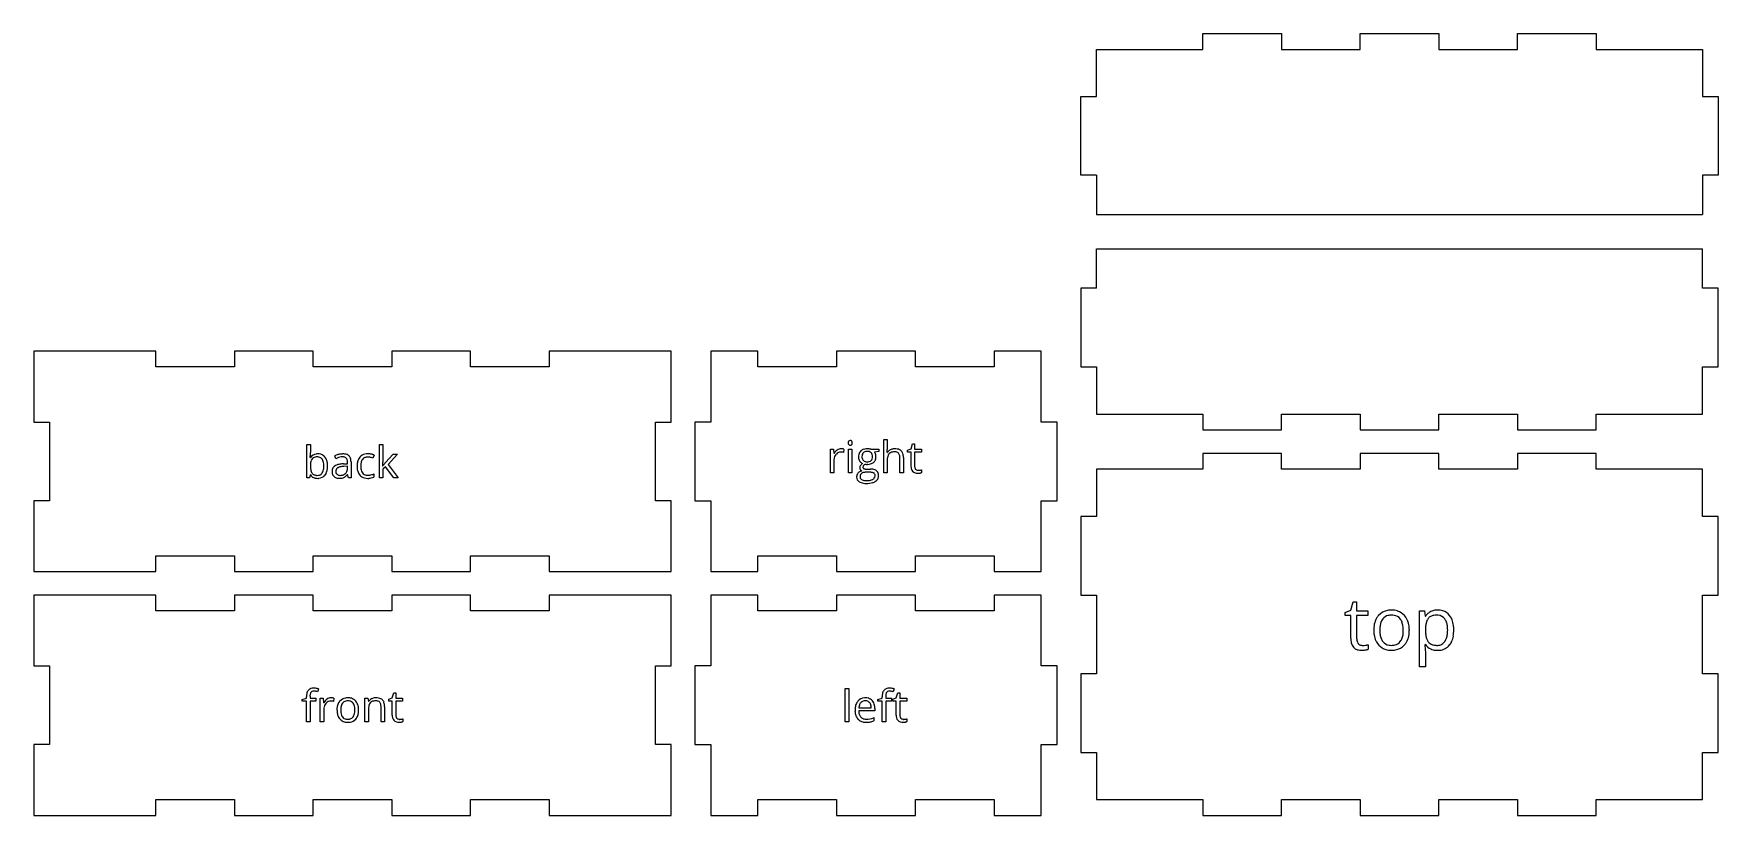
# Model space of a CAD drawing. Header units: millimetres. Extents: x 0 to 214, y 3 to 102.
import ezdxf

# ---------------------------------------------------------------- set-up
doc = ezdxf.new("R2010")
doc.units = ezdxf.units.MM
doc.header["$MEASUREMENT"] = 0
for name, color, linetype in [('back_labelLayer', 7, 'CONTINUOUS'), ('back_outsideCutPath', 7, 'CONTINUOUS'), ('bottom_outsideCutPath', 7, 'CONTINUOUS'), ('front_labelLayer', 7, 'CONTINUOUS'), ('front_outsideCutPath', 7, 'CONTINUOUS'), ('left_labelLayer', 7, 'CONTINUOUS'), ('left_outsideCutPath', 7, 'CONTINUOUS'), ('right_labelLayer', 7, 'CONTINUOUS'), ('right_outsideCutPath', 7, 'CONTINUOUS'), ('sketch', 150, 'CONTINUOUS'), ('top_labelLayer', 7, 'CONTINUOUS'), ('top_outsideCutPath', 7, 'CONTINUOUS')]:
    doc.layers.add(name, color=color, linetype=linetype)

msp = doc.modelspace()

# ---------------------------------------------------------------- linework, layer by layer
at = {"layer": 'back_labelLayer'}
for p, q in [((34.69, 45.9), (34.69, 50.15)), ((34.69, 50.15), (35.15, 50.15)), ((35.15, 50.15), (35.15, 49.12)), ((43.91, 45.9), (43.91, 50.15)), ((43.91, 50.15), (44.36, 50.15)), ((44.36, 50.15), (44.36, 47.9)), ((35.13, 48.5), (35.15, 48.5)), ((38.38, 48.34), (38.24, 48.69)), ((39.35, 47.68), (39.86, 47.7)), ((39.85, 47.37), (39.4, 47.35)), ((39.85, 47.1), (39.85, 47.37)), ((39.86, 47.7), (39.86, 47.88)), ((40.31, 47.95), (40.31, 45.9)), ((43.24, 48.8), (43.1, 48.41)), ((44.33, 47.43), (44.36, 47.43)), ((44.7, 47.32), (44.36, 47.02)), ((45.76, 45.9), (44.7, 47.32)), ((44.71, 47.87), (45.68, 48.9)), ((46.22, 48.9), (45.01, 47.62)), ((45.01, 47.62), (46.31, 45.9)), ((45.68, 48.9), (46.22, 48.9)), ((35.02, 45.9), (34.69, 45.9)), ((35.12, 46.29), (35.02, 45.9)), ((35.15, 46.29), (35.12, 46.29)), ((39.88, 46.33), (39.86, 46.33)), ((39.97, 45.9), (39.88, 46.33)), ((40.31, 45.9), (39.97, 45.9)), ((43.2, 46.4), (43.2, 46)), ((44.36, 45.9), (43.91, 45.9)), ((44.36, 47.02), (44.36, 45.9)), ((46.31, 45.9), (45.76, 45.9))]:
    msp.add_line(p, q, dxfattribs=at)
for centre, radius, start, end in [((28.32, 49.02), 6.83, 355.7239, 358.1259), ((29.41, 48.95), 5.73, 355.4726, 355.6517), ((25.69, 49.11), 9.46, 358.1123, 0.0485), ((36, 47.91), 1.03, 95.1835, 145.1109), ((37.59, 47.46), 2.44, 171.0668, 177.8456), ((38.65, 47.4), 3.5, 177.6177, 180.0425), ((38.15, 47.39), 3, 179.7762, 185.7075), ((36.97, 47.27), 1.81, 185.5925, 194.2051), ((36.58, 47.62), 1.42, 160.8926, 171.2334), ((35.98, 47.84), 0.777, 143.3383, 161.2559), ((35.83, 47.93), 0.604, 120.1403, 142.4249), ((35.92, 47.77), 0.789, 100.447, 119.6701), ((36.01, 47.29), 1.28, 89.5732, 100.7324), ((36.09, 47.4), 1.55, 89.8743, 96.8146), ((36.03, 47.52), 1.05, 78.6781, 90.375), ((36.1, 47.56), 1.39, 74.2393, 90.5624), ((36.12, 47.89), 0.662, 35.5408, 79.8011), ((36.19, 47.9), 1.04, 38.5631, 74.067), ((36.05, 47.84), 0.753, 32.7031, 35.5246), ((35.84, 47.73), 0.987, 15.7779, 32.0152), ((35.19, 47.53), 1.66, 6.1649, 16.0396), ((35.18, 47.29), 1.68, 343.4171, 353.637), ((34.18, 47.42), 2.68, 359.7681, 6.3096), ((34.26, 47.4), 2.6, 353.4935, 0.2205), ((35.96, 47.71), 1.34, 16.4709, 38.4075), ((35.28, 47.5), 2.05, 5.1338, 16.7974), ((34.67, 47.39), 2.66, 350.6563, 0.3381), ((34.42, 47.41), 2.91, 359.878, 5.4094), ((38.69, 46.76), 0.785, 115.4905, 182.3568), ((39.23, 46.85), 2.09, 106.3568, 118.335), ((39.08, 46.04), 1.61, 101.3568, 117.0799), ((39.71, 45.61), 3.04, 112.2121, 115.9642), ((38.87, 46.77), 0.484, 120.9735, 172.4179), ((39.41, 46.36), 2.23, 103.6227, 112.432), ((38.98, 46.59), 0.697, 113.5885, 121.6805), ((39.32, 46.57), 2.38, 104.5161, 106.5489), ((39.15, 46.19), 1.13, 102.7996, 113.2433), ((39.26, 46.84), 2.1, 90.0714, 104.6521), ((39.4, 44.56), 3.12, 92.4696, 101.7065), ((39.24, 47.09), 1.48, 90.4484, 103.7665), ((39.36, 45.32), 2.02, 96.3546, 102.9953), ((39.51, 44.02), 3.33, 91.8565, 96.4478), ((39.23, 47.45), 1.12, 83.6507, 90.1754), ((39.26, 47.03), 1.92, 81.568, 90.3249), ((39.49, 43.25), 4.43, 91.7163, 92.9098), ((39.28, 47.83), 0.742, 70.5717, 83.9929), ((39.37, 48.09), 0.461, 42.7295, 71.0381), ((39.37, 47.75), 1.19, 68.2274, 81.7494), ((39.33, 48.07), 0.507, 20.4094, 41.4479), ((39.53, 48.14), 0.773, 47.8683, 68.2934), ((39.05, 47.96), 0.805, 7.8273, 20.6041), ((38.7, 47.09), 1.15, 346.9178, 0.2824), ((38.56, 47.89), 1.3, 359.6934, 8.0036), ((38.39, 47.1), 1.46, 359.8202, 0.0001), ((39.55, 48.19), 0.719, 19.2331, 46.6741), ((39.14, 48.03), 1.16, 6.3379, 19.6816), ((38.52, 47.95), 1.79, 359.8027, 6.6583), ((43.58, 47.4), 2.5, 169.8979, 180.3689), ((43.82, 47.38), 2.74, 179.9389, 183.9815), ((43.08, 47.31), 2, 183.5914, 196.3539), ((42.71, 47.56), 1.62, 153.0875, 170.1052), ((42.38, 47.71), 1.25, 138.655, 152.6854), ((42.31, 47.76), 1.18, 101.4913, 138.3134), ((44.05, 47.39), 2.51, 174.5309, 180.155), ((43.74, 47.37), 2.2, 179.7042, 188.0744), ((43.07, 47.5), 1.52, 160.1419, 175.1368), ((42.36, 47.78), 0.761, 114.4266, 161.6633), ((42.44, 47.54), 1.01, 88.7194, 112.5668), ((42.46, 47.17), 1.78, 89.5892, 102.1788), ((42.46, 47.54), 1.01, 87.6748, 89.9751), ((42.47, 46.9), 2.05, 77.7703, 89.9476), ((42.44, 47.25), 1.3, 81.691, 87.5079), ((42.36, 46.68), 1.87, 77.2998, 81.7346), ((42.25, 46.16), 2.41, 74.7803, 77.4496), ((42.35, 46.53), 2.02, 68.3295, 74.8831), ((42.43, 46.69), 2.27, 74.6797, 77.9578), ((42.64, 47.45), 1.48, 70.0947, 74.7386), ((42.84, 47.99), 0.897, 63.5034, 70.1861), ((42.93, 48.18), 0.688, 62.9299, 63.1857), ((29.61, 48.47), 14.76, 356.0328, 356.6443), ((25.64, 48.73), 18.74, 356.02, 356.0547), ((35.45, 48.13), 8.91, 356.6326, 357.4909), ((41.33, 47.9), 3.02, 358.2739, 359.8928), ((38.98, 47.97), 5.38, 357.5041, 358.3308), ((46.55, 45.88), 2.69, 142.3233, 144.7075), ((47.98, 44.78), 4.49, 140.4331, 142.3367), ((49.84, 43.24), 6.91, 139.2799, 140.4702), ((52, 41.39), 9.76, 138.3419, 139.2876), ((35.97, 46.87), 1.01, 215.585, 245.8362), ((36.21, 47.07), 1.03, 193.943, 208.0219), ((35.9, 46.91), 0.685, 208.5537, 217.5606), ((35.88, 46.9), 0.658, 218.169, 253.8047), ((36.04, 47.05), 1.2, 245.9801, 255.5457), ((36, 47.28), 1.05, 253.1382, 266.8484), ((36.08, 47.22), 1.38, 255.7755, 270.3186), ((36.03, 47.68), 1.46, 266.3774, 270.0512), ((36.04, 47.13), 0.905, 269.3869, 285.863), ((36.09, 47.38), 1.54, 269.9225, 275.5482), ((36.16, 46.92), 1.07, 274.064, 321.4081), ((36.11, 46.89), 0.653, 286.0162, 326.8498), ((35.79, 47.1), 1.04, 326.7105, 343.6662), ((36.01, 47.05), 1.28, 321.3162, 335.5436), ((35.6, 47.23), 1.72, 335.8306, 350.8255), ((39.04, 46.72), 1.14, 179.5457, 192.695), ((38.66, 46.62), 0.746, 192.0828, 227.4521), ((38.68, 46.65), 0.782, 227.7689, 237.805), ((38.75, 46.78), 0.92, 238.3273, 258.9184), ((39.1, 46.73), 0.717, 171.2121, 180.2059), ((39.03, 46.72), 0.649, 179.5266, 192.7787), ((38.81, 46.66), 0.423, 192.3265, 222.0579), ((38.79, 46.65), 0.404, 222.5806, 229.2546), ((38.85, 46.73), 0.494, 229.7837, 254.2724), ((38.84, 47.24), 1.39, 258.6719, 270.4047), ((38.92, 46.97), 0.75, 253.9397, 266.4533), ((38.86, 47.89), 2.04, 269.9539, 273.1492), ((38.94, 47.24), 1.02, 266.0783, 270.0592), ((38.95, 47.47), 1.25, 269.5792, 282.0414), ((38.89, 47.39), 1.54, 272.9335, 281.414), ((38.99, 46.9), 1.05, 281.298, 293.7314), ((39.04, 47.07), 0.835, 281.7121, 306.4594), ((39.06, 46.71), 0.836, 294.3932, 304.7372), ((39.08, 47), 0.758, 306.9884, 313.8558), ((38.84, 47.02), 1.22, 304.8486, 314.853), ((39.08, 47), 0.76, 314.1892, 347.427), ((38.38, 47.49), 1.88, 314.7445, 321.7072), ((42.42, 47.11), 1.31, 196.0167, 221.1349), ((42.29, 47.01), 1.15, 221.7976, 256.8021), ((42.95, 47.26), 1.4, 187.9315, 200.3886), ((42.52, 47.1), 0.941, 200.4183, 216.6393), ((42.34, 46.97), 0.721, 216.9695, 261.3103), ((42.42, 47.54), 1.7, 256.4244, 270.489), ((42.42, 47.34), 1.1, 260.1359, 270.2692), ((42.42, 48.14), 1.9, 270.2658, 286.2892), ((42.44, 48.33), 2.49, 269.9656, 272.8643), ((42.48, 47.75), 1.9, 272.5981, 282.1878), ((42.61, 47.15), 1.29, 282.0344, 296.9454), ((42.3, 48.57), 2.35, 286.046, 292.3654)]:
    msp.add_arc(centre, radius, start, end, dxfattribs=at)
at = {"layer": 'back_outsideCutPath'}
for p, q in [((0, 62), (0, 53)), ((5.5, 62), (0, 62)), ((15.5, 62), (5.5, 62)), ((15.5, 60), (15.5, 62)), ((25.5, 60), (15.5, 60)), ((35.5, 62), (25.5, 62)), ((25.5, 62), (25.5, 60)), ((35.5, 60), (35.5, 62)), ((45.5, 60), (35.5, 60)), ((55.5, 62), (45.5, 62)), ((45.5, 62), (45.5, 60)), ((55.5, 60), (55.5, 62)), ((65.5, 60), (55.5, 60)), ((81, 62), (65.5, 62)), ((65.5, 62), (65.5, 60)), ((81, 53), (81, 62)), ((0, 53), (2, 53)), ((2, 53), (2, 43)), ((79, 43), (79, 53)), ((79, 53), (81, 53)), ((2, 43), (0, 43)), ((0, 43), (0, 34)), ((81, 43), (79, 43)), ((81, 34), (81, 43)), ((15.5, 34), (15.5, 36)), ((15.5, 36), (25.5, 36)), ((25.5, 36), (25.5, 34)), ((35.5, 34), (35.5, 36)), ((35.5, 36), (45.5, 36)), ((45.5, 36), (45.5, 34)), ((55.5, 34), (55.5, 36)), ((55.5, 36), (65.5, 36)), ((65.5, 36), (65.5, 34)), ((0, 34), (15.5, 34)), ((25.5, 34), (35.5, 34)), ((45.5, 34), (55.5, 34)), ((65.5, 34), (75.5, 34)), ((75.5, 34), (81, 34))]:
    msp.add_line(p, q, dxfattribs=at)
at = {"layer": 'bottom_outsideCutPath'}
for p, q in [((148.5, 100.38), (148.5, 102.38)), ((148.5, 102.38), (158.5, 102.38)), ((158.5, 102.38), (158.5, 100.38)), ((168.5, 100.38), (168.5, 102.38)), ((168.5, 102.38), (178.5, 102.38)), ((178.5, 102.38), (178.5, 100.38)), ((188.5, 100.38), (188.5, 102.38)), ((188.5, 102.38), (198.5, 102.38)), ((198.5, 102.38), (198.5, 100.38)), ((135, 94.38), (135, 100.38)), ((135, 100.38), (148.5, 100.38)), ((158.5, 100.38), (168.5, 100.38)), ((178.5, 100.38), (188.5, 100.38)), ((198.5, 100.38), (208.5, 100.38)), ((208.5, 100.38), (212, 100.38)), ((212, 100.38), (212, 94.38)), ((133, 84.38), (133, 94.38)), ((133, 94.38), (135, 94.38)), ((212, 94.38), (214, 94.38)), ((214, 94.38), (214, 84.38)), ((135, 84.38), (133, 84.38)), ((214, 84.38), (212, 84.38)), ((135, 70), (133, 70)), ((133, 70), (133, 60)), ((214, 70), (212, 70)), ((214, 60), (214, 70)), ((133, 60), (135, 60)), ((135, 60), (135, 54)), ((212, 54), (212, 60)), ((212, 60), (214, 60)), ((135, 54), (148.5, 54)), ((148.5, 54), (148.5, 52)), ((158.5, 52), (158.5, 54)), ((158.5, 54), (168.5, 54)), ((168.5, 54), (168.5, 52)), ((178.5, 52), (178.5, 54)), ((178.5, 54), (188.5, 54)), ((188.5, 54), (188.5, 52)), ((198.5, 52), (198.5, 54)), ((198.5, 54), (208.5, 54)), ((208.5, 54), (212, 54)), ((148.5, 52), (158.5, 52)), ((168.5, 52), (178.5, 52)), ((188.5, 52), (198.5, 52))]:
    msp.add_line(p, q, dxfattribs=at)
at = {"layer": 'bottom_outsideCutPath', "linetype": 'Continuous'}
for p, q in [((135, 84.38), (135, 79.38)), ((212, 84.38), (212, 79.38)), ((135, 79.38), (212, 79.38)), ((135, 75), (212, 75)), ((135, 70), (135, 75)), ((212, 70), (212, 75))]:
    msp.add_line(p, q, dxfattribs=at)
at = {"layer": 'front_labelLayer'}
for p, q in [((34.11, 17.73), (34.64, 17.9)), ((34.11, 17.53), (34.11, 17.73)), ((34.64, 17.53), (34.11, 17.53)), ((34.64, 17.9), (34.64, 18.07)), ((34.64, 14.89), (34.64, 17.53)), ((35.1, 18.08), (35.1, 17.88)), ((35.1, 17.88), (35.86, 17.88)), ((35.86, 17.53), (35.1, 17.53)), ((35.1, 17.53), (35.1, 14.89)), ((35.86, 17.88), (35.86, 17.53)), ((36.17, 19.07), (36.05, 18.71)), ((36.41, 14.89), (36.41, 17.88)), ((36.41, 17.88), (36.78, 17.88)), ((36.78, 17.88), (36.83, 17.33)), ((36.83, 17.33), (36.86, 17.33)), ((38.13, 17.9), (38.07, 17.48)), ((42.08, 14.89), (42.08, 17.88)), ((42.08, 17.88), (42.45, 17.88)), ((42.45, 17.88), (42.52, 17.47)), ((42.52, 17.47), (42.54, 17.47)), ((45.12, 17.75), (45.55, 17.94)), ((45.12, 17.53), (45.12, 17.75)), ((45.55, 17.53), (45.12, 17.53)), ((45.55, 17.94), (45.74, 18.58)), ((45.55, 15.75), (45.55, 17.53)), ((45.74, 18.58), (46, 18.58)), ((46, 18.58), (46, 17.88)), ((46, 17.88), (46.87, 17.88)), ((46.87, 17.53), (46, 17.53)), ((46, 17.53), (46, 15.77)), ((46.87, 17.88), (46.87, 17.53)), ((36.86, 16.49), (36.86, 14.89)), ((42.53, 16.46), (42.53, 14.89)), ((44.13, 14.89), (44.13, 16.82)), ((44.58, 16.84), (44.58, 14.89)), ((46.89, 15.26), (46.89, 14.91)), ((35.1, 14.89), (34.64, 14.89)), ((36.86, 14.89), (36.41, 14.89)), ((42.53, 14.89), (42.08, 14.89)), ((44.58, 14.89), (44.13, 14.89))]:
    msp.add_line(p, q, dxfattribs=at)
for centre, radius, start, end in [((36.48, 18.09), 1.84, 167.5776, 180.6586), ((35.62, 18.29), 0.952, 141.7434, 168.2322), ((35.48, 18.36), 0.796, 98.2552, 139.6203), ((36.65, 18.1), 1.56, 171.6528, 178.4383), ((37.24, 18.08), 2.14, 178.1972, 180.023), ((36.03, 18.2), 0.927, 161.8437, 171.7848), ((35.65, 18.32), 0.525, 145.0688, 162.1802), ((35.54, 18.4), 0.393, 102.7678, 144.338), ((35.6, 17.79), 1.38, 89.6696, 99.9314), ((35.6, 18.18), 0.612, 89.486, 103.4197), ((35.6, 17.82), 0.976, 83.076, 89.7927), ((35.6, 17.71), 1.46, 81.5641, 89.7018), ((35.54, 17.34), 1.46, 76.5184, 83.0216), ((35.5, 16.99), 2.19, 75.974, 81.6564), ((35.37, 16.61), 2.2, 71.9612, 76.5919), ((35.32, 16.26), 2.94, 73.2963, 76.0947), ((38.19, 16.57), 1.53, 139.4139, 150.6033), ((37.9, 16.55), 1.04, 138.9576, 174.5422), ((37.92, 16.81), 1.17, 124.2321, 139.4161), ((37.93, 16.52), 1.08, 135.621, 138.8376), ((37.74, 16.74), 0.786, 89.6335, 137.0881), ((37.77, 17.03), 0.905, 89.6796, 124.4406), ((37.74, 16.46), 1.06, 87.3438, 89.9657), ((37.78, 15.85), 2.08, 84.9923, 90.1281), ((37.72, 16.13), 1.39, 81.5884, 87.1917), ((37.64, 15.53), 2, 77.4453, 81.636), ((37.83, 16.41), 1.52, 78.4892, 85.0267), ((40.08, 16.56), 1.54, 150.7111, 169.4695), ((39.83, 16.69), 1.25, 138.1759, 150.2288), ((39.79, 16.72), 1.2, 99.1759, 137.9833), ((39.97, 16.69), 0.939, 142.9026, 162.3749), ((39.8, 16.82), 0.723, 103.4685, 142.3119), ((39.9, 16.17), 1.76, 89.7326, 100.076), ((39.89, 16.47), 1.08, 89.4806, 103.8805), ((39.9, 16.41), 1.14, 79.3453, 90.3175), ((39.93, 16.41), 1.53, 73.5223, 90.5692), ((39.99, 16.8), 0.747, 37.9578, 80.4006), ((40.02, 16.74), 1.19, 41.1446, 73.2134), ((39.84, 16.69), 0.935, 20.0258, 37.435), ((39.84, 16.59), 1.41, 13.5015, 41.0703), ((43.32, 16.98), 0.919, 116.9443, 147.6525), ((43.32, 16.82), 0.742, 140.1519, 160.3146), ((43.23, 16.88), 0.64, 118.5439, 139.1926), ((43.41, 16.82), 1.1, 115.8069, 117.6069), ((43.46, 16.71), 1.23, 94.3226, 115.5455), ((43.33, 16.69), 0.855, 100.1176, 118.1603), ((43.43, 16.18), 1.37, 89.5933, 100.3718), ((43.49, 16.45), 1.49, 89.958, 94.7109), ((43.44, 16.35), 1.2, 84.0197, 90.151), ((43.5, 16.14), 1.79, 80.5585, 90.3538), ((43.49, 16.74), 0.813, 71.0828, 84.369), ((43.59, 17.02), 0.512, 43.3792, 71.5385), ((43.62, 16.79), 1.13, 65.1094, 80.7638), ((43.56, 17.01), 0.54, 22.7025, 42.3419), ((43.32, 16.91), 0.802, 8.4932, 22.658), ((43.75, 17.08), 0.816, 46.5585, 64.8782), ((43.76, 17.11), 0.787, 19.3849, 45.5997), ((43.3, 16.94), 1.27, 6.9633, 19.8364), ((38.24, 16.49), 1.38, 173.6909, 180.0882), ((40.88, 16.4), 2.36, 169.2443, 180.3881), ((40.8, 16.38), 2.27, 179.7745, 189.0933), ((40.21, 16.28), 1.68, 188.9102, 205.3172), ((40.04, 16.21), 1.49, 205.6561, 208.446), ((39.82, 16.07), 1.23, 207.7947, 238.6758), ((41.4, 16.4), 2.4, 173.0086, 180.2464), ((41.3, 16.37), 2.3, 179.7059, 187.916), ((40.53, 16.51), 1.52, 162.0653, 173.1675), ((40.45, 16.25), 1.45, 187.764, 200.0977), ((39.99, 16.08), 0.952, 200.0846, 216.9132), ((39.83, 16.1), 1.26, 238.8116, 253.2428), ((39.82, 15.96), 0.744, 217.301, 261.7099), ((39.9, 16.34), 1.13, 260.5034, 270.2477), ((39.91, 16.26), 1.05, 269.4482, 284.7256), ((40, 15.96), 0.734, 284.5662, 322.6334), ((40.01, 16.05), 1.21, 278.8959, 317.9979), ((39.8, 16.1), 0.974, 323.0089, 342.639), ((39.38, 16.52), 1.43, 7.744, 20.069), ((39.24, 16.28), 1.56, 342.3616, 353.7537), ((38.55, 16.4), 2.26, 359.7075, 7.8973), ((38.42, 16.38), 2.39, 353.5363, 0.2015), ((39.97, 16.09), 1.27, 318.1439, 329.7566), ((39.73, 16.21), 1.54, 330.2507, 349.4116), ((39.18, 16.42), 2.1, 1.1278, 13.88), ((38.94, 16.37), 2.34, 349.1762, 0.3862), ((38.62, 16.39), 2.66, 359.9921, 1.5417), ((44.68, 16.49), 2.14, 171.1765, 178.3218), ((45.44, 16.46), 2.91, 178.0811, 180.0237), ((43.83, 16.63), 1.29, 159.9534, 171.3802), ((42.84, 16.83), 1.28, 359.6715, 8.6877), ((42.6, 16.85), 1.98, 359.7631, 7.2116), ((46.97, 15.73), 1.43, 179.3551, 192.8477), ((46.26, 15.54), 0.686, 190.3818, 253.8772), ((46.91, 15.76), 0.914, 179.6417, 189.7505), ((46.59, 15.7), 0.586, 189.548, 205.7873), ((46.46, 15.64), 0.44, 206.1295, 221.4084), ((46.44, 15.63), 0.422, 221.595, 262.3505), ((46.48, 15.81), 0.607, 261.3267, 270.1914), ((46.48, 16.7), 1.49, 269.8803, 278.3028), ((46.5, 16.58), 1.38, 278.4163, 279.007), ((46.33, 17.65), 2.46, 278.9589, 280.5106), ((46.49, 16.79), 1.59, 280.4848, 282.6269), ((46.63, 16.17), 0.949, 282.5874, 285.5798), ((46.7, 15.91), 0.681, 285.7248, 286.258), ((39.88, 16.29), 1.46, 253.5437, 270.4182), ((39.9, 16.59), 1.76, 269.7503, 279.8034), ((46.4, 16.02), 1.19, 253.7848, 270.8852), ((46.42, 15.99), 1.16, 270.0031, 270.7598), ((46.41, 16.25), 1.41, 270.8933, 275.5483), ((46.36, 16.8), 1.97, 275.5261, 279.2939), ((46.4, 16.53), 1.7, 279.1862, 280.1149), ((46.48, 16.12), 1.28, 280.007, 283.3737), ((46.59, 15.64), 0.79, 283.307, 288.1198), ((46.7, 15.32), 0.446, 287.9889, 295.3048)]:
    msp.add_arc(centre, radius, start, end, dxfattribs=at)
at = {"layer": 'front_outsideCutPath'}
for p, q in [((0, 31), (0, 22)), ((5.5, 31), (0, 31)), ((15.5, 31), (5.5, 31)), ((15.5, 29), (15.5, 31)), ((35.5, 31), (25.5, 31)), ((25.5, 31), (25.5, 29)), ((35.5, 29), (35.5, 31)), ((55.5, 31), (45.5, 31)), ((45.5, 31), (45.5, 29)), ((55.5, 29), (55.5, 31)), ((81, 31), (65.5, 31)), ((65.5, 31), (65.5, 29)), ((81, 22), (81, 31)), ((25.5, 29), (15.5, 29)), ((45.5, 29), (35.5, 29)), ((65.5, 29), (55.5, 29)), ((0, 22), (2, 22)), ((2, 22), (2, 12)), ((79, 12), (79, 22)), ((79, 22), (81, 22)), ((2, 12), (0, 12)), ((0, 12), (0, 3)), ((81, 12), (79, 12)), ((81, 3), (81, 12)), ((15.5, 3), (15.5, 5)), ((15.5, 5), (25.5, 5)), ((25.5, 5), (25.5, 3)), ((35.5, 3), (35.5, 5)), ((35.5, 5), (45.5, 5)), ((45.5, 5), (45.5, 3)), ((55.5, 3), (55.5, 5)), ((55.5, 5), (65.5, 5)), ((65.5, 5), (65.5, 3)), ((0, 3), (15.5, 3)), ((25.5, 3), (35.5, 3)), ((45.5, 3), (55.5, 3)), ((65.5, 3), (75.5, 3)), ((75.5, 3), (81, 3))]:
    msp.add_line(p, q, dxfattribs=at)
at = {"layer": 'left_labelLayer'}
for p, q in [((103.08, 14.89), (103.08, 19.14)), ((103.08, 19.14), (103.54, 19.14)), ((103.54, 19.14), (103.54, 14.89)), ((107.24, 17.73), (107.78, 17.9)), ((107.24, 17.53), (107.24, 17.73)), ((107.78, 17.53), (107.24, 17.53)), ((107.78, 17.9), (107.78, 18.07)), ((107.78, 14.89), (107.78, 17.53)), ((108.23, 18.08), (108.23, 17.88)), ((108.23, 17.88), (108.99, 17.88)), ((108.99, 17.53), (108.23, 17.53)), ((108.23, 17.53), (108.23, 14.89)), ((108.99, 17.88), (108.99, 17.53)), ((109.14, 17.75), (109.57, 17.94)), ((109.14, 17.53), (109.14, 17.75)), ((109.57, 17.53), (109.14, 17.53)), ((109.3, 19.07), (109.18, 18.71)), ((109.57, 17.94), (109.76, 18.58)), ((109.57, 15.75), (109.57, 17.53)), ((109.76, 18.58), (110.03, 18.58)), ((110.03, 18.58), (110.03, 17.88)), ((110.03, 17.88), (110.9, 17.88)), ((110.9, 17.53), (110.03, 17.53)), ((110.03, 17.53), (110.03, 15.77)), ((110.9, 17.88), (110.9, 17.53)), ((106.87, 16.3), (104.8, 16.3)), ((104.81, 16.67), (106.38, 16.67)), ((106.74, 15.43), (106.74, 15.02)), ((106.87, 16.59), (106.87, 16.3)), ((110.92, 15.26), (110.92, 14.91)), ((103.54, 14.89), (103.08, 14.89)), ((108.23, 14.89), (107.78, 14.89))]:
    msp.add_line(p, q, dxfattribs=at)
for centre, radius, start, end in [((105.94, 16.53), 1.59, 149.4071, 169.1854), ((105.72, 16.65), 1.34, 140.1057, 148.9067), ((105.59, 16.77), 1.16, 92.4763, 140.5386), ((105.73, 16.72), 0.897, 138.0994, 160.5866), ((105.58, 16.86), 0.691, 106.4657, 137.9176), ((105.63, 16.66), 0.895, 89.4422, 106.2089), ((105.65, 16.33), 1.6, 89.9637, 93.9176), ((105.65, 16.62), 0.933, 79.6469, 90.2909), ((105.66, 16.55), 1.38, 74.2126, 90.545), ((105.71, 16.93), 0.622, 40.0823, 80.6243), ((105.75, 16.87), 1.05, 41.2065, 74.0233), ((105.65, 16.88), 0.702, 23.4821, 39.7073), ((105.39, 16.77), 0.987, 8.7343, 23.2771), ((105.58, 16.73), 1.27, 11.5994, 41.1496), ((109.61, 18.09), 1.84, 167.5776, 180.6586), ((108.75, 18.29), 0.952, 141.7434, 168.2322), ((108.61, 18.36), 0.796, 98.2552, 139.6203), ((109.79, 18.1), 1.56, 171.6528, 178.4383), ((110.37, 18.08), 2.14, 178.1972, 180.023), ((109.16, 18.2), 0.927, 161.8437, 171.7848), ((108.78, 18.32), 0.525, 145.0688, 162.1802), ((108.67, 18.4), 0.393, 102.7678, 144.338), ((108.73, 17.79), 1.38, 89.6696, 99.9314), ((108.73, 18.18), 0.612, 89.486, 103.4197), ((108.73, 17.82), 0.976, 83.076, 89.7927), ((108.73, 17.71), 1.46, 81.5641, 89.7018), ((108.67, 17.34), 1.46, 76.5184, 83.0216), ((108.63, 16.99), 2.19, 75.974, 81.6564), ((108.5, 16.61), 2.2, 71.9612, 76.5919), ((108.45, 16.26), 2.94, 73.2963, 76.0947), ((106.72, 16.37), 2.38, 168.9539, 180.3844), ((106.93, 16.36), 2.59, 179.9889, 181.7992), ((106.34, 16.32), 2.01, 181.3575, 194.492), ((105.69, 16.15), 1.34, 194.0877, 223.0538), ((105.62, 16.1), 1.25, 223.5466, 256.1957), ((106.62, 16.34), 1.82, 181.1448, 190.8007), ((106.52, 16.51), 1.71, 172.1543, 174.7617), ((106.13, 16.58), 1.32, 160.3354, 172.5315), ((105.98, 16.21), 1.17, 190.6006, 206.0275), ((105.7, 16.08), 0.852, 206.2951, 222.5558), ((105.67, 16.06), 0.825, 223.0645, 258.1402), ((105.77, 16.48), 1.25, 257.5311, 270.4319), ((105.77, 17.62), 2.4, 270.1984, 292.209), ((104.83, 16.68), 1.55, 359.6745, 8.9224), ((105.65, 17.52), 2.72, 287.9023, 293.4861), ((105.66, 17.96), 2.75, 291.8255, 293.1611), ((105.02, 16.6), 1.85, 359.6148, 12.0336), ((111, 15.73), 1.43, 179.3551, 192.8477), ((110.28, 15.54), 0.686, 190.3818, 253.8772), ((110.94, 15.76), 0.914, 179.6417, 189.7505), ((110.62, 15.7), 0.586, 189.548, 205.7873), ((110.48, 15.64), 0.44, 206.1295, 221.4084), ((110.47, 15.63), 0.422, 221.595, 262.3505), ((110.5, 15.81), 0.607, 261.3267, 270.1914), ((110.51, 16.7), 1.49, 269.8803, 278.3028), ((110.52, 16.58), 1.38, 278.4163, 279.007), ((110.36, 17.65), 2.46, 278.9589, 280.5106), ((110.52, 16.79), 1.59, 280.4848, 282.6269), ((110.66, 16.17), 0.949, 282.5874, 285.5798), ((110.73, 15.91), 0.681, 285.7248, 286.258), ((105.75, 16.59), 1.76, 256.0088, 270.4848), ((105.77, 18.53), 3.7, 269.9669, 271.9932), ((105.8, 17.64), 2.81, 271.912, 275.9728), ((105.9, 16.74), 1.91, 275.9054, 281.6605), ((105.85, 16.91), 2.08, 281.9935, 287.8851), ((110.42, 16.02), 1.19, 253.7848, 270.8852), ((110.44, 15.99), 1.16, 270.0031, 270.7598), ((110.43, 16.25), 1.41, 270.8933, 275.5483), ((110.38, 16.8), 1.97, 275.5261, 279.2939), ((110.43, 16.53), 1.7, 279.1862, 280.1149), ((110.5, 16.12), 1.28, 280.007, 283.3737), ((110.62, 15.64), 0.79, 283.307, 288.1198), ((110.73, 15.32), 0.446, 287.9889, 295.3048)]:
    msp.add_arc(centre, radius, start, end, dxfattribs=at)
at = {"layer": 'left_outsideCutPath'}
for p, q in [((86, 31), (86, 22)), ((92, 31), (86, 31)), ((92, 29), (92, 31)), ((112, 31), (102, 31)), ((102, 31), (102, 29)), ((112, 29), (112, 31)), ((128, 31), (122, 31)), ((122, 31), (122, 29)), ((128, 22), (128, 31)), ((102, 29), (92, 29)), ((122, 29), (112, 29)), ((86, 22), (84, 22)), ((84, 22), (84, 12)), ((130, 22), (128, 22)), ((130, 12), (130, 22)), ((84, 12), (86, 12)), ((86, 12), (86, 3)), ((128, 3), (128, 12)), ((128, 12), (130, 12)), ((92, 3), (92, 5)), ((92, 5), (102, 5)), ((102, 5), (102, 3)), ((112, 3), (112, 5)), ((112, 5), (122, 5)), ((122, 5), (122, 3)), ((86, 3), (92, 3)), ((102, 3), (112, 3)), ((122, 3), (128, 3))]:
    msp.add_line(p, q, dxfattribs=at)
at = {"layer": 'right_labelLayer'}
for p, q in [((101.21, 46.55), (101.21, 49.54)), ((101.21, 49.54), (101.58, 49.54)), ((101.58, 49.54), (101.63, 48.99)), ((102.93, 49.56), (102.87, 49.14)), ((103.49, 46.55), (103.49, 49.54)), ((103.49, 49.54), (103.95, 49.54)), ((103.95, 49.54), (103.95, 46.55)), ((106.33, 49.54), (107.36, 49.54)), ((107.36, 49.26), (106.81, 49.19)), ((107.36, 49.54), (107.36, 49.26)), ((107.98, 46.55), (107.98, 50.8)), ((107.98, 50.8), (108.43, 50.8)), ((108.43, 50.8), (108.43, 49.51)), ((111.02, 49.41), (111.45, 49.6)), ((111.02, 49.19), (111.02, 49.41)), ((111.45, 49.6), (111.64, 50.24)), ((111.64, 50.24), (111.9, 50.24)), ((111.9, 50.24), (111.9, 49.54)), ((111.9, 49.54), (112.77, 49.54)), ((112.77, 49.54), (112.77, 49.19)), ((101.63, 48.99), (101.66, 48.99)), ((101.66, 48.15), (101.66, 46.55)), ((108.41, 49.13), (108.44, 49.13)), ((108.43, 48.11), (108.43, 46.55)), ((110.03, 46.55), (110.03, 48.48)), ((110.48, 48.5), (110.48, 46.55)), ((111.45, 49.19), (111.02, 49.19)), ((111.45, 47.41), (111.45, 49.19)), ((112.77, 49.19), (111.9, 49.19)), ((111.9, 49.19), (111.9, 47.43)), ((101.66, 46.55), (101.21, 46.55)), ((103.95, 46.55), (103.49, 46.55)), ((106.17, 46.61), (105.63, 46.61)), ((105.78, 47.02), (106.32, 47.02)), ((108.43, 46.55), (107.98, 46.55)), ((110.48, 46.55), (110.03, 46.55)), ((112.79, 46.92), (112.79, 46.57))]:
    msp.add_line(p, q, dxfattribs=at)
for centre, radius, start, end in [((102.99, 48.23), 1.53, 139.4139, 150.6033), ((102.72, 48.47), 1.17, 124.2321, 139.4161), ((102.57, 48.69), 0.905, 89.6796, 124.4406), ((102.58, 47.51), 2.08, 84.9923, 90.1281), ((102.63, 48.07), 1.52, 78.4892, 85.0267), ((103.96, 50.36), 0.503, 170.8453, 180.3543), ((103.99, 50.35), 0.536, 179.8806, 185.3684), ((103.77, 50.39), 0.312, 155.9679, 171.0516), ((103.83, 50.34), 0.369, 184.9923, 198.2041), ((103.7, 50.29), 0.234, 197.7935, 224.894), ((103.68, 50.43), 0.212, 133.7881, 155.917), ((103.71, 50.39), 0.262, 92.6447, 133.4711), ((103.71, 50.31), 0.255, 225.1301, 249.9), ((103.72, 50.34), 0.288, 250.5, 270.5979), ((103.72, 50.31), 0.346, 89.9687, 93.7646), ((103.73, 50.39), 0.267, 46.3709, 90.8879), ((103.73, 50.32), 0.265, 269.1788, 314.2807), ((103.75, 50.42), 0.229, 17.7251, 46.4473), ((103.76, 50.29), 0.222, 313.6153, 332.2676), ((103.69, 50.32), 0.296, 332.6322, 350.0705), ((103.63, 50.37), 0.36, 4.9428, 18.1901), ((103.52, 50.35), 0.47, 349.8343, 0.3891), ((103.47, 50.36), 0.519, 359.8846, 5.3179), ((105.65, 48.69), 0.863, 132.3288, 167.3341), ((105.7, 48.61), 0.964, 106.2189, 131.5378), ((105.85, 48.13), 1.46, 93.6329, 106.5409), ((105.81, 48.64), 0.621, 101.062, 121.974), ((105.88, 48.31), 0.952, 89.5859, 101.3334), ((105.9, 47.59), 2, 89.9381, 94.0267), ((105.9, 48.28), 0.987, 76.1095, 90.7028), ((105.91, 47.86), 1.74, 82.5852, 90.1849), ((105.96, 48.27), 1.33, 74.0089, 82.5695), ((106.02, 48.73), 0.516, 13.9535, 77.6674), ((105.74, 49.45), 2.7, 354.9829, 357.8943), ((104.35, 49.51), 4.08, 357.8675, 0.0684), ((109.21, 48.65), 0.907, 119.8316, 147.9726), ((109.32, 48.48), 1.11, 116.6657, 120.4185), ((109.34, 48.42), 1.17, 96.6653, 116.3783), ((109.38, 48.12), 1.47, 89.8928, 96.996), ((109.39, 47.75), 1.84, 80.6863, 90.3537), ((109.51, 48.42), 1.16, 65.6023, 80.8844), ((109.65, 48.73), 0.818, 46.74, 65.413), ((109.66, 48.76), 0.79, 19.2204, 45.7661), ((103.04, 48.16), 1.38, 173.6909, 180.0882), ((102.7, 48.21), 1.04, 138.9576, 174.5422), ((102.73, 48.18), 1.08, 135.621, 138.8376), ((102.54, 48.4), 0.786, 89.6335, 137.0881), ((102.54, 48.12), 1.06, 87.3438, 89.9657), ((102.52, 47.79), 1.39, 81.5884, 87.1917), ((102.43, 47.19), 2, 77.4453, 81.636), ((106.08, 48.58), 1.31, 166.8196, 180.4839), ((105.92, 48.57), 1.15, 179.9758, 183.6209), ((105.71, 48.55), 0.938, 183.0161, 212.3123), ((105.75, 48.58), 0.986, 212.4714, 215.8875), ((105.45, 47.2), 0.519, 161.7226, 180.4843), ((105.45, 47.2), 0.521, 179.9837, 182.9371), ((105.35, 47.19), 0.421, 182.1767, 215.3415), ((105.6, 48.46), 0.796, 215.1641, 247.4748), ((105.39, 47.22), 0.46, 144.4964, 161.335), ((105.55, 47.1), 0.65, 132.7259, 144.148), ((105.79, 46.84), 1.01, 125.2214, 132.8656), ((106.03, 46.5), 1.43, 121.2352, 125.3796), ((106.07, 48.62), 0.847, 162.5912, 175.7343), ((106.41, 48.58), 1.19, 175.3394, 180.0863), ((106.1, 48.58), 0.886, 179.5617, 191.6529), ((105.8, 48.51), 0.571, 191.3555, 213.366), ((105.78, 48.71), 0.545, 135.584, 163.0015), ((105.72, 48.47), 0.486, 213.9573, 227.7971), ((105.68, 47.26), 0.342, 147.5369, 180.2592), ((105.57, 47.26), 0.235, 179.292, 198.3581), ((105.53, 47.25), 0.19, 199.2291, 239.5691), ((105.76, 48.72), 0.522, 122.5212, 134.9966), ((105.79, 47.19), 0.476, 128.0882, 147.1401), ((105.79, 48.54), 0.587, 228.2621, 254.7341), ((105.56, 47.3), 0.252, 238.221, 239.8455), ((106, 46.93), 0.808, 117.3935, 128.4097), ((105.87, 48.83), 0.88, 254.4016, 267.4349), ((105.85, 48.86), 1.23, 259.4963, 263.3902), ((105.87, 49.08), 1.46, 263.4837, 270.1271), ((105.89, 49.11), 1.17, 267.0153, 270.0325), ((105.88, 49.6), 1.97, 269.9693, 272.931), ((105.9, 48.93), 0.989, 269.2257, 284.3773), ((105.91, 49.12), 1.5, 272.5335, 285.2579), ((106.04, 48.46), 0.501, 282.7797, 346.4828), ((106.05, 48.65), 1.01, 284.9316, 310.6222), ((105.58, 48.6), 0.976, 359.1806, 15.0432), ((105.64, 48.58), 0.919, 345.4362, 0.7466), ((106.16, 48.53), 0.842, 310.6098, 342.0924), ((106.23, 48.73), 0.738, 29.4583, 38.3577), ((105.93, 48.56), 1.08, 23.1846, 29.5422), ((105.64, 48.43), 1.4, 21.2507, 23.3487), ((106.13, 48.63), 0.873, 6.8505, 20.9871), ((105.96, 48.58), 1.04, 342.5649, 0.5958), ((105.88, 48.59), 1.12, 359.871, 7.0432), ((106.65, 49.37), 1.78, 351.9713, 354.9619), ((110.6, 48.15), 2.17, 171.3203, 178.3407), ((111.36, 48.11), 2.93, 178.1081, 180.023), ((109.76, 48.28), 1.31, 160.1567, 171.5313), ((109.23, 48.48), 0.755, 140.6208, 160.5049), ((109.13, 48.54), 0.635, 118.4551, 139.6706), ((109.23, 48.35), 0.853, 100.1068, 118.0847), ((109.33, 47.84), 1.37, 89.5919, 100.3595), ((109.34, 48.01), 1.2, 84.0197, 90.151), ((109.39, 48.4), 0.813, 71.0828, 84.369), ((109.49, 48.68), 0.512, 43.3792, 71.5385), ((109.46, 48.67), 0.54, 22.7025, 42.3419), ((109.22, 48.57), 0.802, 8.4932, 22.658), ((108.75, 48.49), 1.28, 359.6715, 8.6877), ((109.2, 48.6), 1.28, 6.4734, 19.6468), ((108.52, 48.51), 1.96, 359.7946, 6.7744), ((112.87, 47.39), 1.43, 179.3551, 192.8477), ((112.82, 47.42), 0.914, 179.6417, 189.7505), ((112.49, 47.36), 0.586, 189.548, 205.7873), ((112.36, 47.3), 0.44, 206.1295, 221.4084), ((105.23, 46.05), 0.694, 138.3916, 181.0053), ((105.49, 46.04), 0.959, 179.9787, 183.0225), ((105.27, 46.01), 0.735, 182.208, 207.7462), ((105.25, 46.02), 0.723, 208.9036, 236.4231), ((105.3, 45.98), 0.793, 113.8121, 138.3497), ((105.44, 46.29), 1.05, 235.9668, 251.2229), ((105.7, 46.05), 0.726, 168.258, 180.3821), ((105.43, 46.04), 0.456, 179.2208, 200.9356), ((105.44, 45.68), 1.12, 102.2871, 114.1173), ((105.46, 46.1), 0.478, 130.7945, 169.0413), ((105.37, 46.02), 0.401, 202.0287, 236.1457), ((105.46, 47.27), 0.559, 215.4649, 217.1746), ((105.4, 47.21), 0.471, 216.5861, 245.4968), ((105.62, 46.82), 1.61, 251.2102, 262.7064), ((105.49, 46.06), 0.532, 117.2304, 130.5023), ((105.46, 46.13), 0.533, 235.0636, 238.5043), ((105.55, 46.3), 0.727, 239.1066, 254.4863), ((105.55, 45.93), 0.681, 99.8104, 116.8229), ((105.68, 46.73), 1.18, 254.2324, 263.4937), ((105.75, 47.74), 2.54, 262.5634, 270.2699), ((105.59, 47.36), 0.318, 240.7305, 254.5025), ((105.62, 45.57), 1.04, 89.6435, 100.0209), ((105.68, 47.66), 0.63, 254.1638, 262.2123), ((105.76, 47.41), 1.86, 263.4108, 270.1457), ((105.75, 48.14), 1.12, 262.0556, 267.2082), ((105.78, 48.75), 1.73, 267.092, 270.0863), ((105.77, 48.03), 2.49, 269.911, 269.997), ((105.78, 48.8), 3.6, 269.7545, 276.617), ((105.78, 48.6), 3.05, 269.7957, 275.3991), ((105.89, 47.43), 1.87, 275.2957, 283.3515), ((106.18, 43.73), 2.89, 86.5055, 90.1399), ((105.94, 47.46), 2.25, 276.494, 286.4954), ((106.32, 45.16), 1.86, 81.5744, 90.306), ((106.08, 46.66), 1.08, 283.1371, 295.8572), ((106.25, 44.9), 1.71, 81.4172, 86.5756), ((106.37, 45.68), 0.918, 73.41, 81.5906), ((106.21, 46.36), 0.754, 296.4048, 301.801), ((106.19, 46.61), 1.36, 286.2542, 302.528), ((106.43, 45.83), 1.19, 68.3672, 81.74), ((106.27, 46.28), 0.662, 301.2231, 318.6238), ((106.51, 46.15), 0.431, 58.9973, 73.8586), ((106.58, 46.28), 0.286, 31.5096, 58.0779), ((106.39, 46.17), 0.496, 319.0765, 1.1407), ((106.51, 46.23), 0.372, 10.6609, 30.9362), ((106.56, 46.17), 0.82, 52.188, 68.2501), ((106.27, 46.19), 0.614, 359.5462, 10.9905), ((106.33, 46.36), 1.08, 303.1866, 304.173), ((106.49, 46.17), 0.835, 302.9904, 339.5494), ((106.65, 46.29), 0.664, 8.6201, 51.8983), ((106.34, 46.21), 0.983, 340.5268, 0.7202), ((106.33, 46.22), 0.997, 359.7431, 9.7327), ((112.16, 47.2), 0.686, 190.3818, 253.8772), ((112.3, 47.68), 1.19, 253.7848, 270.8852), ((112.35, 47.29), 0.422, 221.595, 262.3505), ((112.38, 47.47), 0.607, 261.3267, 270.1914), ((112.32, 47.66), 1.16, 270.0031, 270.7598), ((112.31, 47.91), 1.41, 270.8933, 275.5483), ((112.39, 48.36), 1.49, 269.8803, 278.3028), ((112.26, 48.46), 1.97, 275.5261, 279.2939), ((112.3, 48.19), 1.7, 279.1862, 280.1149), ((112.4, 48.24), 1.38, 278.4163, 279.007), ((112.38, 47.78), 1.28, 280.007, 283.3737), ((112.23, 49.31), 2.46, 278.9589, 280.5106), ((112.39, 48.45), 1.59, 280.4848, 282.6269), ((112.49, 47.3), 0.79, 283.307, 288.1198), ((112.53, 47.83), 0.949, 282.5874, 285.5798), ((112.6, 46.98), 0.446, 287.9889, 295.3048), ((112.6, 47.57), 0.681, 285.7248, 286.258)]:
    msp.add_arc(centre, radius, start, end, dxfattribs=at)
at = {"layer": 'right_outsideCutPath'}
for p, q in [((86, 62), (86, 53)), ((92, 62), (86, 62)), ((92, 60), (92, 62)), ((102, 60), (92, 60)), ((112, 62), (102, 62)), ((102, 62), (102, 60)), ((112, 60), (112, 62)), ((122, 60), (112, 60)), ((128, 62), (122, 62)), ((122, 62), (122, 60)), ((128, 53), (128, 62)), ((86, 53), (84, 53)), ((84, 53), (84, 43)), ((130, 53), (128, 53)), ((130, 43), (130, 53)), ((84, 43), (86, 43)), ((86, 43), (86, 34)), ((128, 34), (128, 43)), ((128, 43), (130, 43)), ((92, 34), (92, 36)), ((92, 36), (102, 36)), ((102, 36), (102, 34)), ((112, 34), (112, 36)), ((112, 36), (122, 36)), ((122, 36), (122, 34)), ((86, 34), (92, 34)), ((102, 34), (112, 34)), ((122, 34), (128, 34))]:
    msp.add_line(p, q, dxfattribs=at)
at = {"layer": 'sketch', "linetype": 'Continuous'}
for p, q in [((135, 79.38), (212, 79.38)), ((135, 75), (212, 75))]:
    msp.add_line(p, q, dxfattribs=at)
at = {"layer": 'top_labelLayer'}
for p, q in [((167.31, 29.09), (167.62, 30.14)), ((167.62, 30.14), (168.06, 30.14)), ((168.06, 30.14), (168.06, 29)), ((166.6, 28.78), (167.31, 29.09)), ((166.6, 28.42), (166.6, 28.78)), ((167.31, 28.42), (166.6, 28.42)), ((167.31, 25.49), (167.31, 28.42)), ((168.06, 29), (169.48, 29)), ((169.48, 28.42), (168.06, 28.42)), ((168.06, 28.42), (168.06, 25.52)), ((169.48, 29), (169.48, 28.42)), ((176.06, 21.86), (176.06, 29)), ((176.06, 29), (176.67, 29)), ((176.67, 29), (176.77, 28.32)), ((176.77, 28.32), (176.81, 28.32)), ((176.81, 26.71), (176.81, 26.54)), ((169.52, 24.69), (169.52, 24.12)), ((176.81, 24.71), (176.75, 24.71)), ((176.81, 23.89), (176.81, 21.86)), ((176.81, 21.86), (176.06, 21.86))]:
    msp.add_line(p, q, dxfattribs=at)
for centre, radius, start, end in [((172.79, 26.83), 2.53, 150.7112, 169.4695), ((172.37, 27.04), 2.06, 138.176, 150.2287), ((172.3, 27.09), 1.97, 99.1759, 137.9833), ((172.6, 27.04), 1.54, 142.9026, 162.375), ((172.32, 27.25), 1.19, 103.4685, 142.3119), ((172.49, 26.19), 2.9, 89.7327, 100.0759), ((172.46, 26.68), 1.77, 89.4806, 103.8805), ((172.49, 26.57), 1.88, 79.3453, 90.3175), ((172.53, 26.58), 2.51, 73.5223, 90.5692), ((172.63, 27.21), 1.23, 37.9578, 80.4006), ((172.67, 27.11), 1.95, 41.1446, 73.2134), ((172.38, 27.03), 1.54, 20.0257, 37.4351), ((172.39, 26.87), 2.32, 13.5014, 41.0703), ((178.45, 27.17), 2.01, 132.3565, 144.9196), ((178.16, 27.25), 1.28, 141.8891, 160.5973), ((178.14, 27.5), 1.55, 115.4006, 132.3119), ((177.92, 27.42), 0.985, 118.557, 141.0243), ((178.08, 27.11), 1.33, 100.0868, 118.1918), ((178.26, 27.21), 1.87, 97.7066, 114.8822), ((178.23, 26.3), 2.15, 89.5904, 100.3502), ((178.35, 26.67), 2.42, 89.8468, 97.9474), ((178.25, 26.85), 1.6, 84.038, 90.0847), ((178.37, 26.8), 2.29, 74.1924, 90.5785), ((178.32, 27.29), 1.16, 35.4482, 85.2267), ((178.53, 27.38), 1.69, 38.0523, 74.0417), ((177.98, 27.03), 1.58, 19.8991, 35.898), ((178.1, 27.04), 2.24, 16.3356, 37.9091), ((174.1, 26.57), 3.87, 169.2443, 180.3881), ((173.96, 26.52), 3.73, 179.7745, 189.0933), ((173, 26.36), 2.76, 188.9103, 205.3172), ((174.94, 26.56), 3.94, 173.0086, 180.2464), ((174.78, 26.52), 3.78, 179.706, 187.9161), ((173.52, 26.74), 2.5, 162.0653, 173.1675), ((173.39, 26.32), 2.38, 187.764, 200.0976), ((171.62, 26.75), 2.34, 7.744, 20.069), ((171.41, 26.36), 2.57, 342.3616, 353.7538), ((170.26, 26.56), 3.72, 359.7076, 7.8972), ((170.05, 26.53), 3.93, 353.5363, 0.2014), ((172.2, 26.25), 2.53, 330.2507, 349.4116), ((171.31, 26.59), 3.44, 1.1277, 13.88), ((170.9, 26.51), 3.85, 349.1762, 0.3862), ((170.38, 26.54), 4.38, 359.9919, 1.542), ((180.38, 26.72), 3.57, 171.0868, 178.3248), ((181.55, 26.66), 4.75, 178.0663, 179.4473), ((181.74, 26.52), 4.93, 179.7763, 185.7075), ((179.79, 26.32), 2.98, 185.5925, 194.2051), ((179, 26.94), 2.17, 160.2896, 171.2453), ((177.23, 26.76), 2.38, 7.7149, 19.886), ((176.84, 26.42), 2.78, 343.9336, 355.1137), ((175.86, 26.57), 3.76, 359.7108, 7.8611), ((175.65, 26.54), 3.97, 354.8402, 0.1174), ((177.55, 26.25), 2.83, 335.8306, 350.8255), ((176.95, 26.69), 3.44, 4.5767, 16.6089), ((176.02, 26.51), 4.37, 350.6563, 0.338), ((175.54, 26.55), 4.86, 359.9004, 4.9018), ((169.65, 25.46), 2.34, 179.3551, 192.8478), ((168.48, 25.14), 1.13, 190.3818, 253.8772), ((169.56, 25.51), 1.5, 179.6417, 189.7505), ((169.03, 25.42), 0.963, 189.5479, 205.7874), ((168.81, 25.31), 0.723, 206.1293, 221.4085), ((168.71, 25.93), 1.95, 253.7848, 270.8853), ((168.78, 25.3), 0.693, 221.5949, 262.3505), ((168.84, 25.6), 0.997, 261.3266, 270.1913), ((168.74, 25.89), 1.91, 270.0027, 270.7602), ((168.73, 26.31), 2.32, 270.8933, 275.5483), ((168.85, 27.05), 2.45, 269.8803, 278.3029), ((168.64, 27.21), 3.23, 275.526, 279.2939), ((168.72, 26.78), 2.79, 279.1864, 280.114), ((168.87, 26.86), 2.26, 278.4154, 279.0078), ((168.84, 26.1), 2.1, 280.0071, 283.3735), ((168.6, 28.61), 4.03, 278.959, 280.5103), ((169.03, 25.32), 1.3, 283.3069, 288.1197), ((168.86, 27.21), 2.6, 280.4848, 282.6267), ((169.09, 26.19), 1.56, 282.5875, 285.5796), ((169.21, 24.78), 0.733, 287.9889, 295.3049), ((169.2, 25.77), 1.13, 285.7258, 286.2554), ((172.72, 26.24), 2.45, 205.6561, 208.4461), ((172.35, 26.02), 2.02, 207.7947, 238.6758), ((172.63, 26.04), 1.56, 200.0846, 216.9132), ((172.37, 26.07), 2.08, 238.8115, 253.2428), ((172.35, 25.84), 1.22, 217.301, 261.7099), ((172.45, 26.38), 2.39, 253.5437, 270.4182), ((172.48, 26.46), 1.85, 260.5033, 270.2476), ((172.48, 26.88), 2.9, 269.7503, 279.8033), ((172.51, 26.34), 1.73, 269.4481, 284.7256), ((172.64, 25.83), 1.21, 284.5662, 322.6334), ((172.67, 25.99), 1.99, 278.8959, 317.9979), ((172.32, 26.06), 1.6, 323.0089, 342.6391), ((172.6, 26.05), 2.08, 318.144, 329.7566), ((169.75, 23.82), 7.06, 2.9503, 7.2021), ((170.89, 23.89), 5.91, 0.0319, 2.9016), ((178.15, 25.67), 1.65, 215.585, 245.8362), ((178.55, 26), 1.69, 193.943, 208.0219), ((178.04, 25.74), 1.12, 208.5537, 217.5605), ((178, 25.72), 1.08, 218.1691, 253.8047), ((178.27, 25.96), 1.97, 245.9801, 255.5456), ((178.2, 26.34), 1.73, 253.1382, 266.8483), ((178.34, 26.24), 2.26, 255.7755, 270.3186), ((178.26, 27.01), 2.4, 266.3775, 270.0511), ((178.28, 25.86), 1.26, 269.2257, 292.043), ((178.35, 26.51), 2.53, 269.9226, 275.5481), ((178.47, 25.76), 1.77, 274.064, 321.4081), ((178.3, 25.76), 1.16, 293.143, 324.1354), ((178.04, 25.98), 1.49, 323.1617, 325.0151), ((177.77, 26.14), 1.8, 325.5754, 344.1505), ((178.22, 25.96), 2.1, 321.3162, 335.5436)]:
    msp.add_arc(centre, radius, start, end, dxfattribs=at)
at = {"layer": 'top_outsideCutPath'}
for p, q in [((158.5, 49), (148.5, 49)), ((148.5, 49), (148.5, 47)), ((158.5, 47), (158.5, 49)), ((178.5, 49), (168.5, 49)), ((168.5, 49), (168.5, 47)), ((178.5, 47), (178.5, 49)), ((198.5, 49), (188.5, 49)), ((188.5, 49), (188.5, 47)), ((198.5, 47), (198.5, 49)), ((135, 47), (135, 41)), ((138.5, 47), (135, 47)), ((148.5, 47), (138.5, 47)), ((168.5, 47), (158.5, 47)), ((188.5, 47), (178.5, 47)), ((212, 47), (198.5, 47)), ((212, 41), (212, 47)), ((135, 41), (133, 41)), ((133, 41), (133, 31)), ((214, 41), (212, 41)), ((214, 31), (214, 41)), ((133, 31), (135, 31)), ((135, 31), (135, 21)), ((212, 21), (212, 31)), ((212, 31), (214, 31)), ((135, 21), (133, 21)), ((133, 21), (133, 11)), ((214, 21), (212, 21)), ((214, 11), (214, 21)), ((133, 11), (135, 11)), ((135, 11), (135, 5)), ((212, 5), (212, 11)), ((212, 11), (214, 11)), ((135, 5), (148.5, 5)), ((148.5, 5), (148.5, 3)), ((158.5, 3), (158.5, 5)), ((158.5, 5), (168.5, 5)), ((168.5, 5), (168.5, 3)), ((178.5, 3), (178.5, 5)), ((178.5, 5), (188.5, 5)), ((188.5, 5), (188.5, 3)), ((198.5, 3), (198.5, 5)), ((198.5, 5), (208.5, 5)), ((208.5, 5), (212, 5)), ((148.5, 3), (158.5, 3)), ((168.5, 3), (178.5, 3)), ((188.5, 3), (198.5, 3))]:
    msp.add_line(p, q, dxfattribs=at)

doc.saveas('drawing.dxf')
